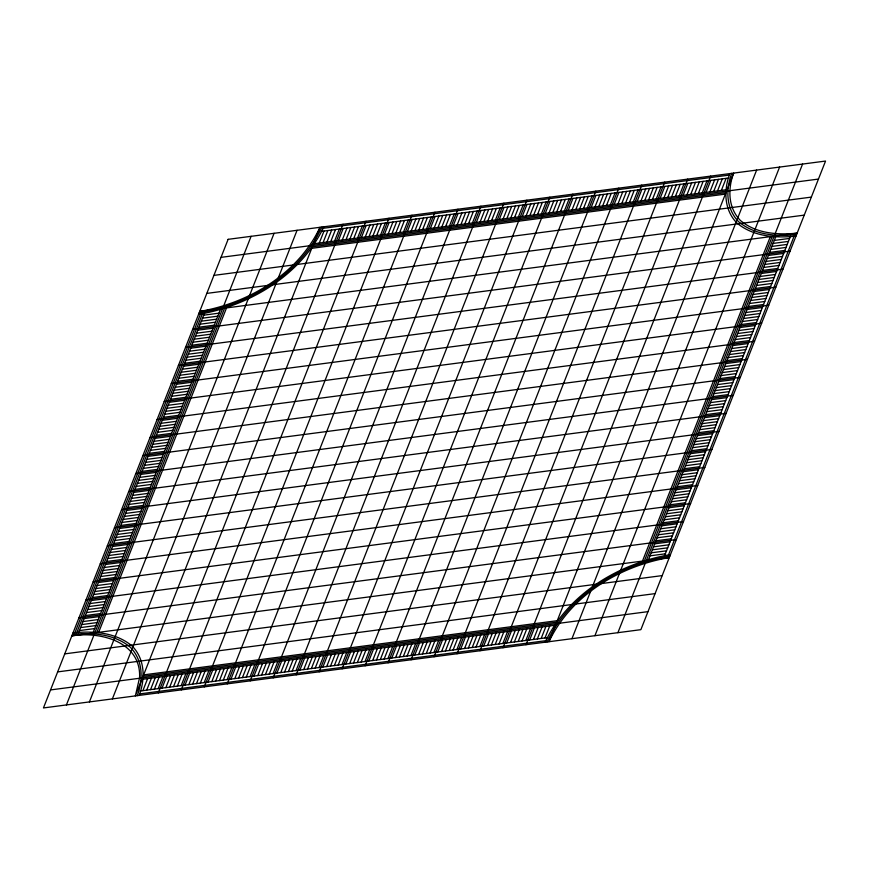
<?xml version="1.0" encoding="UTF-8"?>
<svg xmlns="http://www.w3.org/2000/svg" width="869" height="869" viewBox="0 0 869 869"><rect width="100%" height="100%" fill="white"/><g stroke="black" fill="none" stroke-linecap="round" stroke-linejoin="round"><path stroke-width="1.3" d="M137.28 695.645C143.331 679.406 143.07 660.223 130.307 647.209C114.154 633.816 92.505 632.393 72.453 634.348M139.192 695.396C145.362 678.819 145.101 659.245 132.077 645.971C115.599 632.306 93.504 630.851 73.05 632.838M729.808 173.604C723.638 190.181 723.899 209.755 736.923 223.029C753.401 236.694 775.496 238.149 795.95 236.162M731.72 173.355C725.669 189.594 725.93 208.777 738.693 221.791C754.846 235.184 776.495 236.607 796.547 234.652M74.886 632.784L200.522 313.981M76.722 632.741L202.51 313.535M78.558 632.686L204.508 313.079M93.255 632.263L220.454 309.494M66.424 704.933L251.098 236.325M96.915 632.176L224.441 308.571M98.588 632.545L226.603 307.702M89.409 701.924L274.083 233.305M112.383 698.904L297.057 230.296M142.885 690.638L147.621 678.624M319.271 243.059L324.007 231.045M146.709 690.138L151.445 678.124M323.094 242.56L327.83 230.535M150.543 689.638L155.279 677.624M326.929 242.049L331.665 230.035M154.367 689.139L159.103 677.114M330.763 241.549L335.499 229.535M158.201 688.628L162.938 676.614M334.587 241.05L339.323 229.036M158.343 692.886L343.016 224.278M162.025 688.129L166.761 676.115M338.421 240.55L343.157 228.536M165.86 687.629L170.596 675.615M342.245 240.05L346.981 228.036M169.694 687.129L174.43 675.115M346.079 239.54L350.815 227.526M173.518 686.629L178.254 674.616M349.903 239.04L354.639 227.026M177.352 686.13L182.088 674.105M353.737 238.54L358.473 226.527M181.176 685.619L185.912 673.605M357.561 238.041L362.297 226.027M181.317 689.877L365.99 221.269M185.01 685.12L189.746 673.106M361.395 237.541L366.131 225.527M188.834 684.62L193.57 672.606M365.23 237.041L369.966 225.017M192.668 684.12L197.404 672.106M369.053 236.531L373.789 224.517M196.492 683.621L201.228 671.596M372.888 236.031L377.624 224.017M200.326 683.11L205.062 671.096M376.712 235.532L381.448 223.518M204.161 682.61L208.897 670.596M380.546 235.032L385.282 223.018M204.291 686.868L388.975 218.26M207.984 682.111L212.72 670.097M384.37 234.532L389.106 222.507M211.819 681.611L216.555 669.597M388.204 234.022L392.94 222.008M215.642 681.111L220.378 669.087M392.028 233.522L396.764 221.508M219.477 680.601L224.213 668.587M395.862 233.022L400.598 221.008M223.3 680.101L228.036 668.087M399.697 232.523L404.433 220.509M227.135 679.601L231.871 667.588M403.52 232.023L408.256 219.998M227.276 683.86L411.949 215.251M230.958 679.102L235.695 667.088M407.355 231.512L412.091 219.499M234.793 678.602L239.529 666.588M411.178 231.013L415.914 218.999M238.627 678.092L243.363 666.078M415.013 230.513L419.749 218.499M242.451 677.592L247.187 665.578M418.836 230.013L423.572 218M246.285 677.092L251.022 665.078M422.671 229.514L427.407 217.5M250.109 676.593L254.845 664.579M426.505 229.014L431.23 216.989M250.25 680.851L434.924 212.232M253.944 676.093L258.68 664.079M430.329 228.504L435.065 216.49M257.767 675.593L262.503 663.568M434.163 228.004L438.899 215.99M261.602 675.083L266.338 663.069M437.987 227.504L442.723 215.49M265.425 674.583L270.161 662.569M441.821 227.005L446.557 214.991M269.26 674.083L273.996 662.069M445.645 226.505L450.381 214.48M273.094 673.584L277.83 661.57M449.479 225.994L454.215 213.98M273.224 677.831L457.909 209.223M276.918 673.084L281.654 661.059M453.303 225.495L458.039 213.481M280.752 672.573L285.488 660.559M457.137 224.995L461.873 212.981M284.576 672.074L289.312 660.06M460.972 224.495L465.697 212.481M288.41 671.574L293.146 659.56M464.796 223.996L469.532 211.971M292.234 671.074L296.97 659.06M468.63 223.485L473.366 211.471M296.068 670.575L300.804 658.55M472.454 222.985L477.19 210.971M296.21 674.822L480.883 206.214M299.903 670.064L304.628 658.05M476.288 222.486L481.024 210.472M303.726 669.564L308.462 657.551M480.112 221.986L484.848 209.972M307.561 669.065L312.297 657.051M483.946 221.486L488.682 209.472M311.384 668.565L316.12 656.551M487.77 220.976L492.506 208.962M315.219 668.065L319.955 656.052M491.604 220.476L496.34 208.462M319.042 667.566L323.779 655.541M495.439 219.976L500.164 207.963M319.184 671.813L503.857 203.205M322.877 667.055L327.613 655.041M499.262 219.477L503.998 207.463M326.701 666.556L331.437 654.542M503.097 218.977L507.833 206.963M330.535 666.056L335.271 654.042M506.92 218.477L511.656 206.453M334.369 665.556L339.095 653.542M510.755 217.967L515.491 205.953M338.193 665.057L342.929 653.032M514.578 217.467L519.314 205.453M342.028 664.546L346.764 652.532M518.413 216.968L523.149 204.954M342.158 668.804L526.842 200.196M345.851 664.046L350.587 652.032M522.236 216.468L526.972 204.454M349.686 663.547L354.422 651.533M526.071 215.968L530.807 203.943M353.509 663.047L358.245 651.033M529.905 215.458L534.631 203.444M357.344 662.547L362.08 650.523M533.729 214.958L538.465 202.944M361.167 662.037L365.903 650.023M537.563 214.458L542.299 202.444M365.002 661.537L369.738 649.523M541.387 213.959L546.123 201.945M365.143 665.795L549.816 197.187M368.836 661.037L373.561 649.024M545.221 213.459L549.958 201.434M372.66 660.538L377.396 648.524M549.045 212.948L553.781 200.935M376.494 660.038L381.23 648.024M552.88 212.449L557.616 200.435M380.318 659.528L385.054 647.514M556.703 211.949L561.439 199.935M384.152 659.028L388.888 647.014M560.538 211.449L565.274 199.435M387.976 658.528L392.712 646.514M564.372 210.95L569.097 198.936M388.117 662.786L572.79 194.178M391.81 658.029L396.546 646.015M568.196 210.45L572.932 198.425M395.634 657.529L400.37 645.515M572.03 209.94L576.766 197.926M399.468 657.029L404.204 645.004M575.854 209.44L580.59 197.426M403.303 656.519L408.028 644.505M579.688 208.94L584.424 196.926M407.126 656.019L411.863 644.005M583.512 208.441L588.248 196.427M410.961 655.519L415.697 643.505M587.346 207.941L592.082 195.916M411.091 659.777L595.776 191.169M414.785 655.02L419.521 643.006M591.17 207.43L595.906 195.416M418.619 654.52L423.355 642.495M595.004 206.931L599.74 194.917M422.443 654.009L427.179 641.995M598.839 206.431L603.575 194.417M426.277 653.51L431.013 641.496M602.662 205.931L607.398 193.917M430.101 653.01L434.837 640.996M606.497 205.432L611.233 193.407M433.935 652.51L438.671 640.496M610.32 204.921L615.056 192.907M434.076 656.768L618.75 188.149M437.77 652.011L442.495 639.986M614.155 204.421L618.891 192.407M441.593 651.5L446.329 639.486M617.978 203.922L622.715 191.908M445.428 651L450.164 638.987M621.813 203.422L626.549 191.408M449.251 650.501L453.987 638.487M625.637 202.922L630.373 190.908M453.086 650.001L457.822 637.987M629.471 202.412L634.207 190.398M456.909 649.501L461.645 637.488M633.305 201.912L638.042 189.898M457.051 653.749L641.724 185.14M460.744 649.002L465.48 636.977M637.129 201.412L641.865 189.399M464.567 648.491L469.303 636.477M640.964 200.913L645.7 188.899M468.402 647.992L473.138 635.978M644.787 200.413L649.523 188.399M472.236 647.492L476.972 635.478M648.622 199.913L653.358 187.889M476.06 646.992L480.796 634.978M652.445 199.403L657.181 187.389M479.894 646.493L484.63 634.468M656.28 198.903L661.016 186.889M480.025 650.74L664.709 182.132M483.718 645.982L488.454 633.968M660.103 198.404L664.839 186.39M487.552 645.482L492.288 633.468M663.938 197.904L668.674 185.89M491.376 644.983L496.112 632.969M667.772 197.404L672.508 185.379M495.211 644.483L499.947 632.469M671.596 196.894L676.332 184.88M499.034 643.983L503.77 631.959M675.43 196.394L680.166 184.38M502.869 643.473L507.605 631.459M679.254 195.894L683.99 183.88M503.01 647.731L687.683 179.123M506.703 642.973L511.439 630.959M683.088 195.395L687.824 183.381M510.527 642.473L515.263 630.459M686.912 194.895L691.648 182.87M514.361 641.974L519.097 629.96M690.746 194.384L695.482 182.371M518.185 641.474L522.921 629.46M694.57 193.885L699.306 181.871M522.019 640.964L526.755 628.95M698.404 193.385L703.14 181.371M525.843 640.464L530.579 628.45M702.239 192.885L706.975 180.871M525.984 644.722L710.657 176.114M529.677 639.964L534.413 627.95M706.062 192.386L710.799 180.372M533.501 639.465L538.237 627.451M709.897 191.886L714.633 179.861M537.335 638.965L542.071 626.951M713.721 191.376L718.457 179.362M541.17 638.465L545.906 626.44M717.555 190.876L722.291 178.862M544.993 637.955L549.729 625.941M721.379 190.376L726.115 178.362M571.943 638.704L756.617 170.096M594.917 635.695L779.591 167.076M642.397 561.298L770.412 236.455M644.559 560.429L772.085 236.824M617.902 632.675L802.576 164.067M648.546 559.506L775.745 236.737M664.492 555.921L790.442 236.314M668.478 555.019L794.114 236.216M321.954 227.037C299.555 274.474 249.62 304.269 199.12 312.927M323.865 226.787C301.011 275.191 250.066 305.595 198.534 314.426M545.135 642.213C567.989 593.809 618.934 563.405 670.466 554.574M547.046 641.963C569.445 594.526 619.38 564.731 669.88 556.073M323.018 228.319L729.471 175.071M321.334 231.393L728.787 178.015M314.578 243.668L726.071 189.757M221.019 257.354L818.446 179.079M312.862 246.742L725.419 192.69M311.482 248.349L725.626 194.091M213.915 275.375L811.342 197.111M206.811 293.396L804.238 215.132M203.683 315.175L218.999 313.166M774.301 240.42L789.617 238.41M202.499 318.184L217.815 316.175M773.117 243.418L788.433 241.419M201.315 321.182L216.631 319.173M771.933 246.427L787.249 244.417M200.131 324.191L215.447 322.182M770.749 249.436L786.065 247.426M198.947 327.189L214.263 325.191M769.565 252.434L784.881 250.424M192.614 329.449L790.04 251.174M197.763 330.198L213.079 328.189M768.381 255.443L783.697 253.433M196.579 333.196L211.895 331.198M767.197 258.441L782.513 256.431M195.395 336.205L210.711 334.196M766.013 261.45L781.329 259.44M194.211 339.203L209.527 337.205M764.829 264.448L780.145 262.449M193.027 342.212L208.343 340.203M763.645 267.456L778.961 265.447M191.843 345.221L207.159 343.212M762.461 270.455L777.777 268.456M185.51 347.47L782.936 269.205M190.659 348.219L205.975 346.21M761.277 273.463L776.593 271.454M189.475 351.228L204.791 349.219M760.093 276.461L775.409 274.463M188.291 354.226L203.607 352.217M758.909 279.47L774.225 277.461M187.107 357.235L202.423 355.225M757.725 282.479L773.041 280.47M185.923 360.233L201.239 358.224M756.541 285.477L771.857 283.468M184.739 363.242L200.055 361.232M755.357 288.486L770.673 286.477M178.406 365.491L775.832 287.226M183.555 366.24L198.871 364.241M754.173 291.484L769.489 289.475M182.371 369.249L197.687 367.239M752.989 294.493L768.305 292.484M181.186 372.247L196.503 370.248M751.804 297.491L767.121 295.482M180.002 375.256L195.329 373.246M750.62 300.5L765.947 298.491M178.818 378.254L194.145 376.255M749.436 303.498L764.763 301.5M177.634 381.263L192.961 379.253M748.252 306.507L763.579 304.498M171.302 383.522L768.728 305.247M176.45 384.272L191.777 382.262M747.068 309.505L762.395 307.507M175.266 387.27L190.593 385.26M745.884 312.514L761.211 310.505M174.082 390.279L189.409 388.269M744.7 315.512L760.027 313.513M172.898 393.277L188.225 391.267M743.516 318.521L758.843 316.512M171.714 396.286L187.041 394.276M742.332 321.53L757.659 319.52M170.53 399.284L185.857 397.285M741.148 324.528L756.475 322.518M164.198 401.543L761.624 323.268M169.346 402.293L184.673 400.283M739.964 327.537L755.291 325.527M168.162 405.291L183.489 403.292M738.78 330.535L754.107 328.525M166.978 408.3L182.305 406.29M737.596 333.544L752.923 331.534M165.805 411.298L181.121 409.299M736.423 336.542L751.739 334.532M164.621 414.307L179.937 412.297M735.239 339.551L750.555 337.541M163.437 417.305L178.753 415.306M734.055 342.549L749.371 340.55M157.093 419.564L754.52 341.3M162.253 420.314L177.569 418.304M732.871 345.558L748.187 343.548M161.069 423.322L176.385 421.313M731.687 348.556L747.003 346.557M159.885 426.321L175.201 424.311M730.503 351.565L745.819 349.555M158.701 429.329L174.017 427.32M729.319 354.563L744.635 352.564M157.517 432.327L172.833 430.318M728.135 357.572L743.451 355.562M156.333 435.336L171.649 433.327M726.951 360.581L742.267 358.571M149.989 437.585L747.416 359.321M155.149 438.334L170.465 436.336M725.767 363.579L741.083 361.569M153.965 441.343L169.281 439.334M724.583 366.588L739.899 364.578M152.781 444.341L168.097 442.343M723.399 369.586L738.715 367.576M151.597 447.35L166.913 445.341M722.215 372.595L737.531 370.585M150.413 450.348L165.729 448.35M721.031 375.593L736.347 373.583M149.229 453.357L164.545 451.348M719.847 378.602L735.163 376.592M142.885 455.617L740.312 377.342M148.045 456.366L163.361 454.357M718.663 381.6L733.979 379.601M146.861 459.364L162.177 457.355M717.479 384.609L732.795 382.599M145.677 462.373L160.993 460.364M716.295 387.607L731.611 385.608M144.493 465.371L159.809 463.362M715.111 390.615L730.427 388.606M143.309 468.38L158.625 466.371M713.927 393.614L729.243 391.615M142.125 471.378L157.441 469.369M712.743 396.622L728.059 394.613M135.792 473.638L733.208 395.362M140.941 474.387L156.257 472.378M711.559 399.631L726.875 397.622M139.757 477.385L155.073 475.386M710.375 402.629L725.691 400.62M138.573 480.394L153.889 478.384M709.191 405.638L724.507 403.629M137.389 483.392L152.705 481.393M708.007 408.636L723.323 406.627M136.205 486.401L151.521 484.391M706.823 411.645L722.139 409.636M135.021 489.399L150.337 487.4M705.639 414.643L720.955 412.634M128.688 491.658L726.115 413.383M133.837 492.408L149.153 490.398M704.455 417.652L719.771 415.643M132.653 495.417L147.969 493.407M703.271 420.65L718.587 418.652M131.469 498.415L146.785 496.405M702.087 423.659L717.403 421.65M130.285 501.424L145.601 499.414M700.903 426.657L716.219 424.659M129.101 504.422L144.417 502.412M699.719 429.666L715.035 427.657M127.917 507.431L143.233 505.421M698.535 432.664L713.851 430.666M121.584 509.679L719.011 431.415M126.733 510.429L142.049 508.419M697.351 435.673L712.667 433.664M125.549 513.438L140.865 511.428M696.167 438.682L711.483 436.672M124.365 516.436L139.681 514.437M694.983 441.68L710.299 439.671M123.181 519.445L138.497 517.435M693.799 444.689L709.115 442.679M121.997 522.443L137.313 520.444M692.615 447.687L707.931 445.678M120.813 525.452L136.129 523.442M691.431 450.696L706.747 448.686M114.48 527.7L711.907 449.436M119.629 528.45L134.945 526.451M690.247 453.694L705.563 451.695M118.445 531.459L133.761 529.449M689.063 456.703L704.379 454.693M117.261 534.468L132.577 532.458M687.879 459.701L703.195 457.702M116.077 537.466L131.404 535.456M686.695 462.71L702.022 460.7M114.893 540.475L130.22 538.465M685.511 465.708L700.838 463.709M113.709 543.473L129.036 541.463M684.327 468.717L699.654 466.707M107.376 545.732L704.802 467.457M112.525 546.482L127.852 544.472M683.143 471.715L698.47 469.716M111.341 549.48L126.668 547.47M681.959 474.724L697.286 472.714M110.157 552.488L125.484 550.479M680.775 477.733L696.102 475.723M108.973 555.487L124.3 553.488M679.591 480.731L694.918 478.721M107.789 558.495L123.116 556.486M678.407 483.74L693.734 481.73M106.605 561.493L121.932 559.495M677.223 486.738L692.55 484.728M100.272 563.753L697.698 485.478M105.421 564.502L120.748 562.493M676.039 489.747L691.366 487.737M104.237 567.5L119.564 565.502M674.855 492.745L690.182 490.746M103.053 570.509L118.38 568.5M673.671 495.754L688.998 493.744M101.879 573.518L117.196 571.509M672.497 498.752L687.813 496.753M100.695 576.516L116.011 574.507M671.313 501.761L686.629 499.751M99.511 579.525L114.827 577.516M670.129 504.759L685.445 502.76M93.168 581.774L690.594 503.509M98.327 582.523L113.643 580.514M668.945 507.768L684.261 505.758M97.143 585.532L112.459 583.523M667.761 510.776L683.077 508.767M95.959 588.53L111.275 586.521M666.577 513.775L681.893 511.765M94.775 591.539L110.091 589.53M665.393 516.783L680.709 514.774M93.591 594.537L108.907 592.539M664.209 519.781L679.525 517.772M92.407 597.546L107.723 595.537M663.025 522.79L678.341 520.781M86.064 599.795L683.49 521.53M91.223 600.544L106.539 598.545M661.841 525.788L677.157 523.779M90.039 603.553L105.355 601.544M660.657 528.797L675.973 526.788M88.855 606.551L104.171 604.552M659.473 531.795L674.789 529.797M87.671 609.56L102.987 607.55M658.289 534.804L673.605 532.795M86.487 612.569L101.803 610.559M657.105 537.802L672.421 535.804M85.303 615.567L100.619 613.557M655.921 540.811L671.237 538.802M78.96 617.826L676.386 539.551M84.119 618.576L99.435 616.566M654.737 543.809L670.053 541.811M82.935 621.574L98.251 619.564M653.553 546.818L668.869 544.809M81.751 624.583L97.067 622.573M652.369 549.827L667.685 547.818M80.567 627.581L95.883 625.582M651.185 552.825L666.501 550.816M79.383 630.59L94.699 628.58M650.001 555.834L665.317 553.825M64.762 653.868L662.189 575.604M57.658 671.889L655.085 593.625M143.374 674.909L557.518 620.651M143.581 676.31L556.138 622.258M50.554 689.921L647.981 611.646M142.929 679.243L554.422 625.332M140.213 690.985L547.666 637.607M139.529 693.929L545.982 640.681M139.583 677.646L135.358 695.895L320.031 227.287C298.089 273.757 249.186 302.944 199.718 311.428L797.134 233.153C777.494 235.064 756.291 233.663 740.464 220.552C727.972 207.8 727.711 189.018 733.642 173.105L548.969 641.713C570.911 595.243 619.814 566.056 669.282 557.572L71.866 635.847C100.511 631.209 141.245 641.756 139.583 677.646M228.123 239.333L43.45 707.942L640.877 629.667L825.55 161.058L228.123 239.333"/></g></svg>
